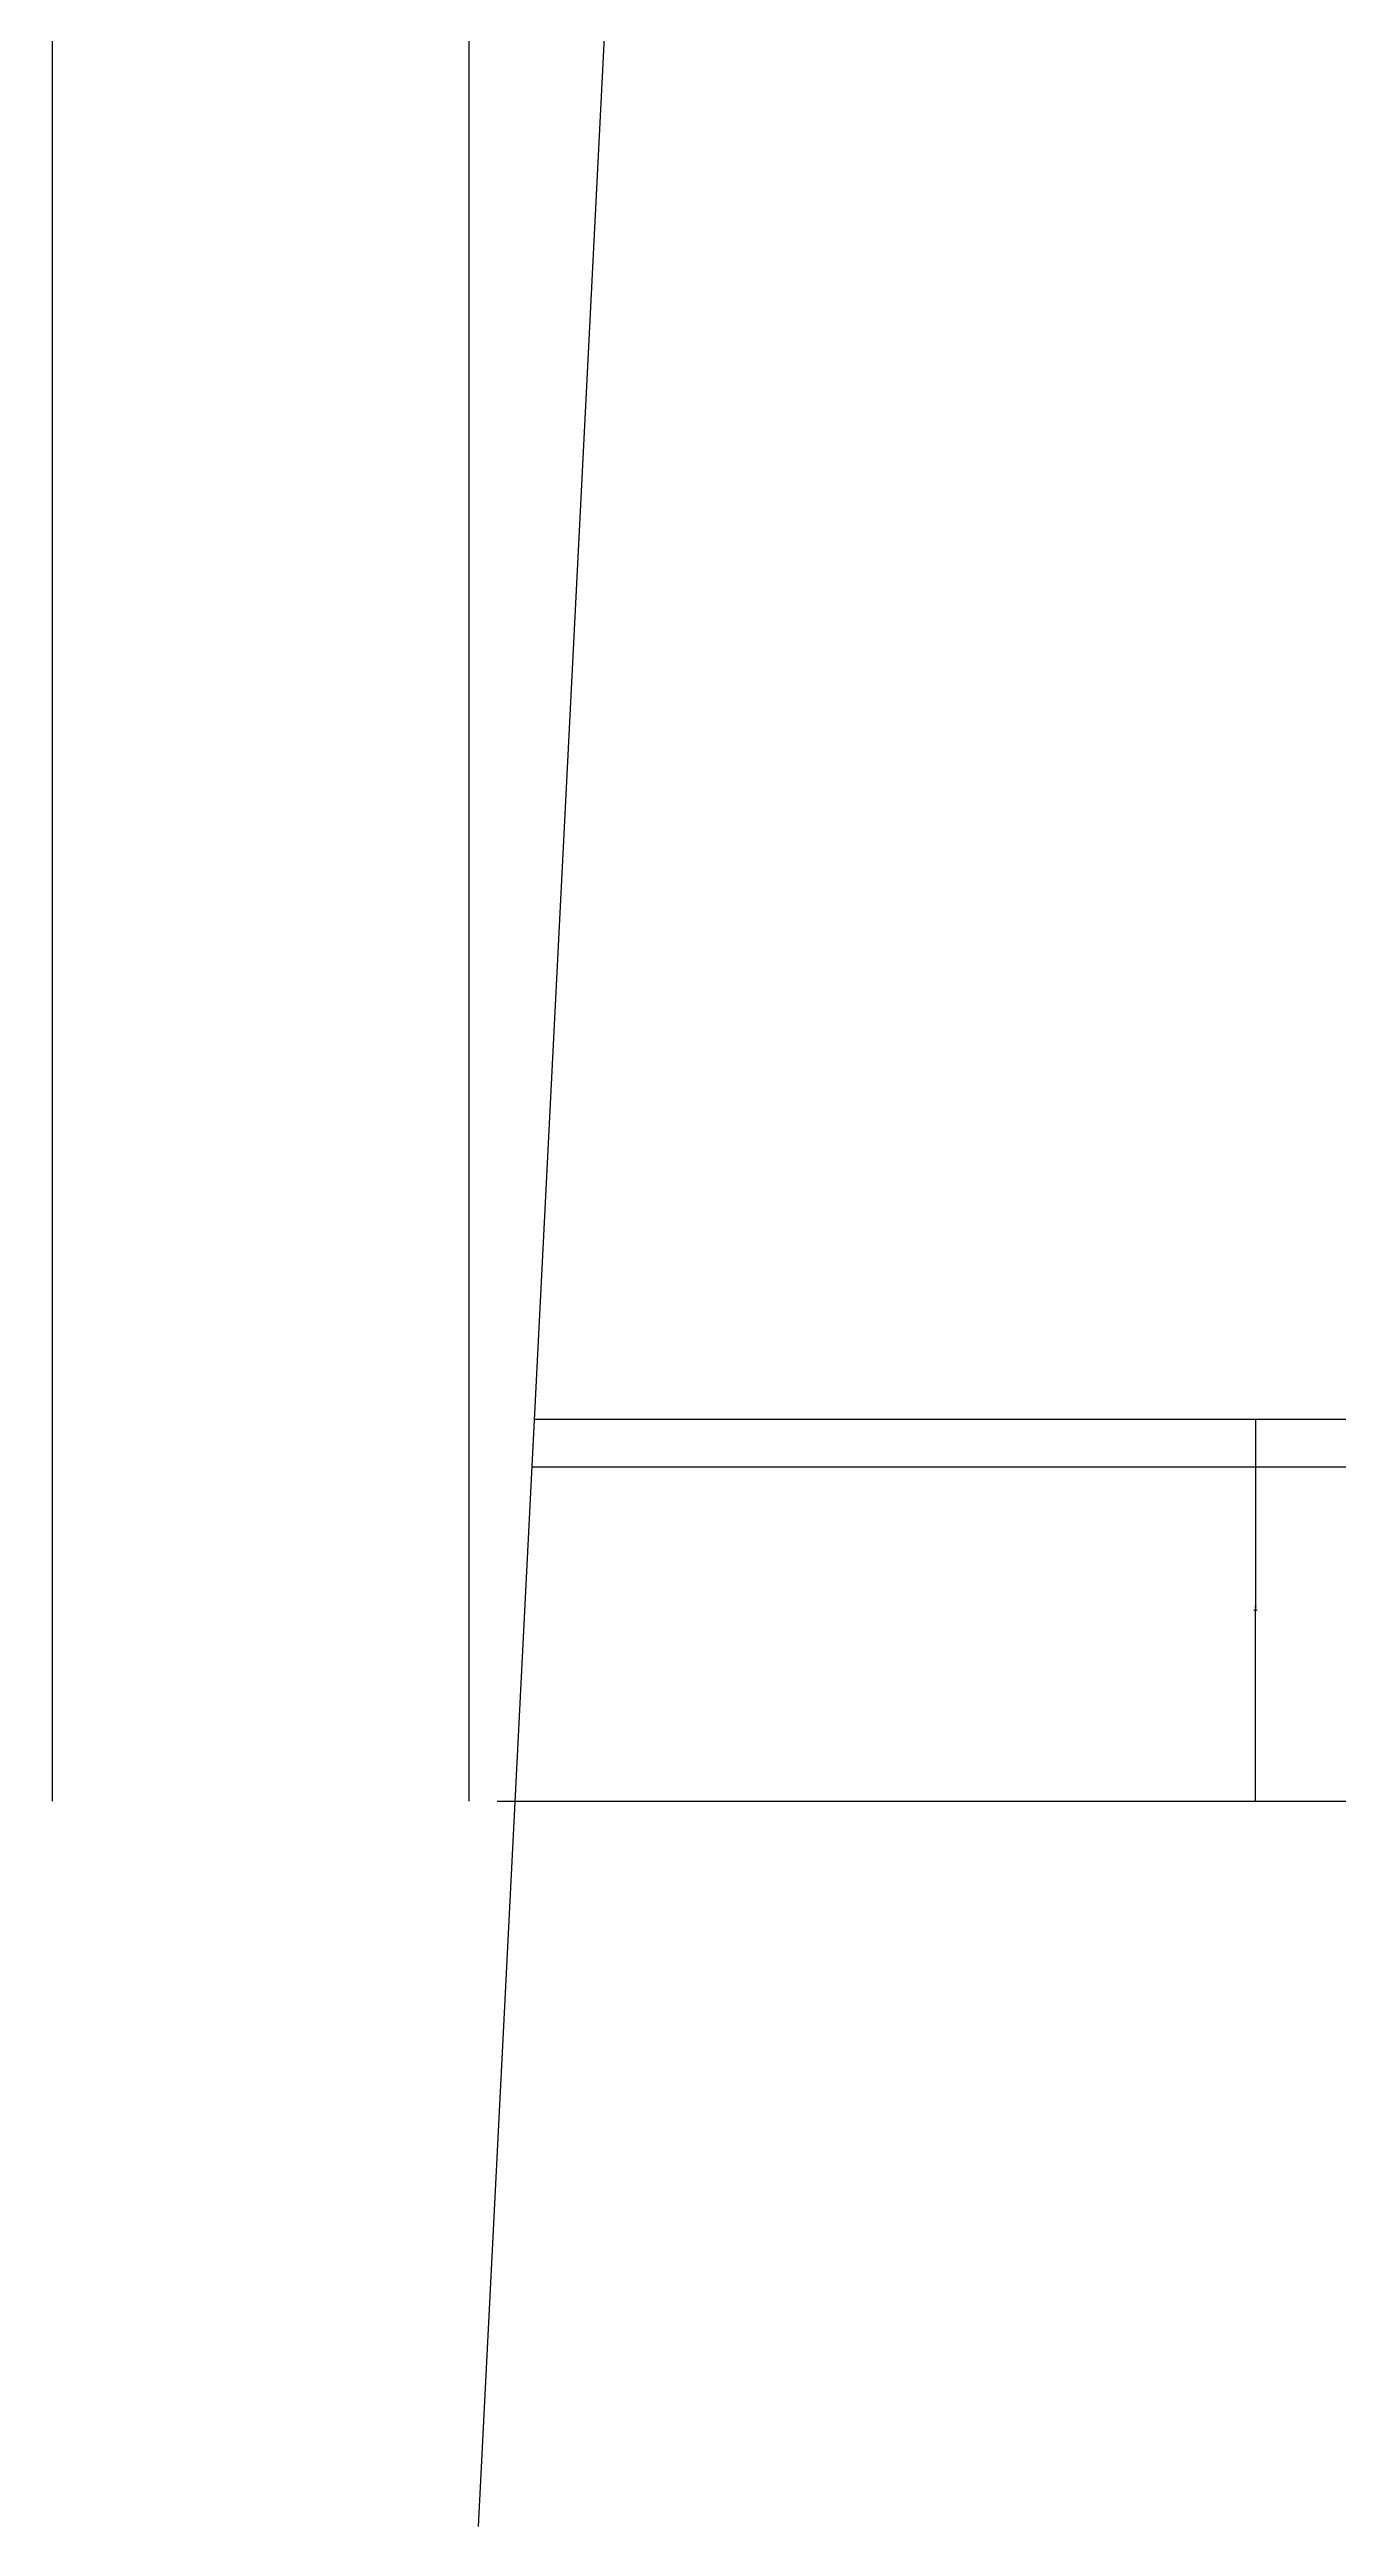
# Model space of a CAD drawing. Header units: metres. Extents: x 150 to 3603, y 192 to 4705.
# Drawn here: x 156 to 561, y 1812 to 2590 of the extents above; entities that cross this region are included whole.
import ezdxf

# ---------------------------------------------------------------- set-up
doc = ezdxf.new("R2010")
doc.units = ezdxf.units.M
for name, color, linetype in [('2', 2, 'Continuous'), ('4', 4, 'Continuous'), ('7', 7, 'Continuous'), ('BH', 3, 'Continuous'), ('DIM', 3, 'Continuous')]:
    doc.layers.add(name, color=color, linetype=linetype)
doc.dimstyles.get("Standard").update_dxf_attribs({"dimtxt": 2.5, "dimasz": 2.5, "dimexe": 1.25, "dimexo": 0.625, "dimtad": 1, "dimcen": 2.5, "dimazin": 3, "dimtfac": 1, "dimtmove": 0, "dimatfit": 3})

# ---------------------------------------------------------------- blocks, each defined once
blk = doc.blocks.new('*D1')
for p, q in [((158.39, 4522.95), (158.39, 3281.23)), ((158.64, 3281.23), (156.94, 3281.23)), ((157.19, 2039.52), (157.19, 3281.23))]:
    blk.add_line(p, q)
at = {"layer": 'Defpoints'}
for p in [(158.39, 4522.95), (158.39, 3281.23), (157.19, 2039.52)]:
    blk.add_point(p, dxfattribs=at)
at = {"layer": 'BH', "insert": (157.79, 3280.105), "char_height": 1, "attachment_point": 5}
blk.add_mtext('2490', dxfattribs=at)
blk = doc.blocks.new('*D7')
for p, q in [((260.32, 4138.99), (260.32, 3089.25)), ((260.57, 3089.25), (272.205, 3089.25)), ((276.205, 3089.25), (287.84, 3089.25)), ((288.09, 2039.52), (288.09, 3089.25))]:
    blk.add_line(p, q)
at = {"layer": 'Defpoints'}
for p in [(260.32, 4138.99), (260.32, 3089.25), (288.09, 2039.52)]:
    blk.add_point(p, dxfattribs=at)
at = {"layer": 'BH', "insert": (274.205, 3089.25), "char_height": 1, "attachment_point": 5}
blk.add_mtext('2100', dxfattribs=at)
blk = doc.blocks.new('*D10')
for p, q in [((535.04, 2159.52), (535.04, 2099.52)), ((534.79, 2099.52), (534.54, 2099.52)), ((535.04, 2039.52), (535.04, 2099.52)), ((535.04, 2099.52), (535.04, 2099.52)), ((535.29, 2099.52), (535.54, 2099.52))]:
    blk.add_line(p, q)
at = {"layer": 'Defpoints'}
for p in [(535.04, 2159.52), (535.04, 2099.52), (535.04, 2039.52)]:
    blk.add_point(p, dxfattribs=at)
at = {"layer": 'DIM', "insert": (535.04, 2100.645), "char_height": 1, "attachment_point": 5}
blk.add_mtext('0', dxfattribs=at)

msp = doc.modelspace()

# ---------------------------------------------------------------- linework, layer by layer
at = {"layer": '2'}
msp.add_line((296.88, 2039.52), (1672.24, 2039.52), dxfattribs=at)
at = {"layer": '4'}
msp.add_line((308.52, 2159.52), (569.69, 2159.52), dxfattribs=at)
at = {"layer": '7'}
msp.add_line((307.77, 2144.52), (569.69, 2144.52), dxfattribs=at)
at = {"layer": 'DIM'}
msp.add_line((434.57, 4651.83), (290.94, 1811.79), dxfattribs=at)

# ---------------------------------------------------------------- dimensions: what is measured, and where the dimension line sits
at = {"layer": 'BH'}
for base, p1, p2, text, picture, middle in [((158.39, 3281.23), (158.39, 4522.95), (157.19, 2039.52), '2490', '*D1', (157.79, 3280.105)), ((260.32, 3089.25), (260.32, 4138.99), (288.09, 2039.52), '2100', '*D7', (274.205, 3089.25))]:
    dim = msp.add_linear_dim(base=base, p1=p1, p2=p2, text=text, dimstyle='Standard', dxfattribs=at)
    dim.commit()
    dim.dimension.update_dxf_attribs({"geometry": picture, "text_midpoint": middle})
at = {"layer": 'DIM'}
dim = msp.add_linear_dim(base=(535.04, 2099.52), p1=(535.04, 2159.52), p2=(535.04, 2039.52), dimstyle='Standard', dxfattribs=at)
dim.commit()
dim.dimension.update_dxf_attribs({"geometry": '*D10', "text_midpoint": (535.04, 2100.645)})

doc.saveas('drawing.dxf')
